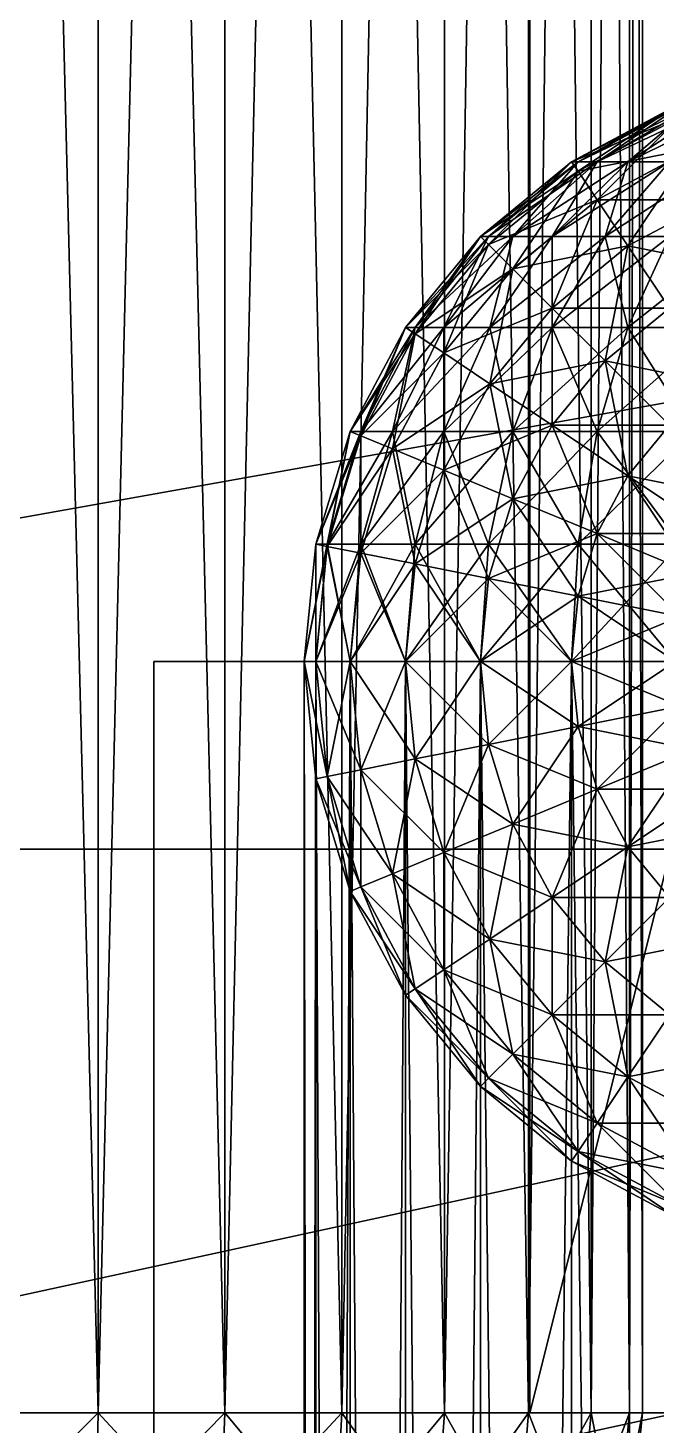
# Model space of a CAD drawing. Header units: millimetres. Extents: x -510 to 550, y -577 to 577.
# Drawn here: x 21.65 to 38.36, y -300.33 to -263.14 of the extents above; entities that cross this region are included whole.
import ezdxf

# ---------------------------------------------------------------- set-up
doc = ezdxf.new("R2010")
doc.units = ezdxf.units.MM
for name, color, linetype, true_color in [('bogie_right_visual_0', 7, 'Continuous', 0x5c6b75), ('controller_box_visual', 7, 'Continuous', 0x5c6b75), ('electronics_bracket_0.05', 7, 'Continuous', 0x5c6b75), ('middle_right_support_collision', 7, 'Continuous', 0x5c6b75), ('rocker_right_visual_0', 7, 'Continuous', 0x5c6b75), ('structure_right_middle_bridge', 7, 'Continuous', 0x5c6b75), ('structure_right_middle_riser', 7, 'Continuous', 0x5c6b75), ('structure_right_rocker_spindle', 7, 'Continuous', 0x5c6b75)]:
    doc.layers.add(name, color=color, linetype=linetype, true_color=true_color)

msp = doc.modelspace()

# ---------------------------------------------------------------- linework, layer by layer
at = {"layer": 'bogie_right_visual_0', "true_color": 0x5c6b75}
for points in [[(-15.907, -305, -260.724), (214.061, -305, -70.73), (214.061, -255, -70.73)], [(-15.907, -305, -260.724), (214.061, -255, -70.73), (-15.907, -255, -260.724)], [(15.939, -305, -299.27), (245.907, -255, -109.276), (245.907, -305, -109.276)], [(15.939, -305, -299.27), (15.939, -255, -299.27), (245.907, -255, -109.276)]]:
    msp.add_3dface(points, dxfattribs=at)
at = {"layer": 'controller_box_visual', "true_color": 0x5c6b75}
for points in [[(-140, -365, 50), (100, -285, 50), (100, -365, 50)], [(-140, -365, 50), (-140, -285, 50), (100, -285, 50)], [(-140, -365, 250), (100, -365, 250), (100, -285, 250)], [(-140, -365, 250), (100, -285, 250), (-140, -285, 250)], [(100, -285, 50), (-140, -285, 50), (-140, -285, 250)], [(100, -285, 50), (-140, -285, 250), (100, -285, 250)]]:
    msp.add_3dface(points, dxfattribs=at)
at = {"layer": 'electronics_bracket_0.05', "true_color": 0x5c6b75}
for points in [[(35, -300, 50), (65, -180, 50), (65, -300, 50)], [(35, -300, 50), (35, -180, 50), (65, -180, 50)], [(35, -300, 80), (65, -300, 80), (65, -180, 80)], [(35, -300, 80), (65, -180, 80), (35, -180, 80)], [(35, -180, 50), (35, -300, 50), (35, -300, 80)], [(35, -180, 50), (35, -300, 80), (35, -180, 80)], [(35, -300, 50), (65, -300, 50), (65, -300, 80)], [(35, -300, 50), (65, -300, 80), (35, -300, 80)]]:
    msp.add_3dface(points, dxfattribs=at)
at = {"layer": 'middle_right_support_collision', "true_color": 0x5c6b75}
for points in [[(25, -490, -122.5), (65, -280, -122.5), (65, -490, -122.5)], [(25, -490, -122.5), (25, -280, -122.5), (65, -280, -122.5)], [(25, -490, -97.5), (65, -490, -97.5), (65, -280, -97.5)], [(25, -490, -97.5), (65, -280, -97.5), (25, -280, -97.5)], [(65, -280, -122.5), (25, -280, -122.5), (25, -280, -97.5)], [(65, -280, -122.5), (25, -280, -97.5), (65, -280, -97.5)], [(25, -280, -122.5), (25, -490, -122.5), (25, -490, -97.5)], [(25, -280, -122.5), (25, -490, -97.5), (25, -280, -97.5)]]:
    msp.add_3dface(points, dxfattribs=at)
at = {"layer": 'rocker_right_visual_0', "true_color": 0x5c6b75}
for points in [[(-140, -305, -20), (140, -255, -20), (140, -305, -20)], [(-140, -305, -20), (-140, -255, -20), (140, -255, -20)], [(-140, -305, 20), (140, -305, 20), (140, -255, 20)], [(-140, -305, 20), (140, -255, 20), (-140, -255, 20)]]:
    msp.add_3dface(points, dxfattribs=at)
at = {"layer": 'structure_right_middle_bridge', "true_color": 0x5c6b75}
for points in [[(36.282, -266.696, -111.734), (36.111, -266.696, -110), (38.877, -265.218, -110)], [(36.111, -266.696, -110), (36.282, -266.696, -108.266), (38.995, -265.218, -108.805)], [(36.111, -266.696, -110), (38.995, -265.218, -108.805), (38.877, -265.218, -110)], [(36.788, -266.696, -113.402), (36.282, -266.696, -111.734), (38.995, -265.218, -111.195)], [(36.282, -266.696, -111.734), (38.877, -265.218, -110), (38.995, -265.218, -111.195)], [(36.282, -266.696, -108.266), (36.788, -266.696, -106.598), (39.343, -265.218, -107.657)], [(36.282, -266.696, -108.266), (39.343, -265.218, -107.657), (38.995, -265.218, -108.805)], [(37.609, -266.696, -114.939), (36.788, -266.696, -113.402), (39.343, -265.218, -112.343)], [(36.788, -266.696, -113.402), (38.995, -265.218, -111.195), (39.343, -265.218, -112.343)], [(36.788, -266.696, -106.598), (37.609, -266.696, -105.061), (39.909, -265.218, -106.598)], [(36.788, -266.696, -106.598), (39.909, -265.218, -106.598), (39.343, -265.218, -107.657)], [(38.714, -266.696, -116.286), (37.609, -266.696, -114.939), (39.909, -265.218, -113.402)], [(37.609, -266.696, -114.939), (39.343, -265.218, -112.343), (39.909, -265.218, -113.402)], [(37.609, -266.696, -105.061), (38.714, -266.696, -103.714), (40.67, -265.218, -105.67)], [(37.609, -266.696, -105.061), (40.67, -265.218, -105.67), (39.909, -265.218, -106.598)], [(33.904, -268.686, -112.207), (33.686, -268.686, -110), (36.111, -266.696, -110)], [(33.686, -268.686, -110), (33.904, -268.686, -107.793), (36.282, -266.696, -108.266)], [(33.686, -268.686, -110), (36.282, -266.696, -108.266), (36.111, -266.696, -110)], [(34.547, -268.686, -114.33), (33.904, -268.686, -112.207), (36.282, -266.696, -111.734)], [(33.904, -268.686, -112.207), (36.111, -266.696, -110), (36.282, -266.696, -111.734)], [(33.904, -268.686, -107.793), (34.547, -268.686, -105.67), (36.788, -266.696, -106.598)], [(33.904, -268.686, -107.793), (36.788, -266.696, -106.598), (36.282, -266.696, -108.266)], [(35.593, -268.686, -116.286), (34.547, -268.686, -114.33), (36.788, -266.696, -113.402)], [(34.547, -268.686, -114.33), (36.282, -266.696, -111.734), (36.788, -266.696, -113.402)], [(34.547, -268.686, -105.67), (35.593, -268.686, -103.714), (37.609, -266.696, -105.061)], [(34.547, -268.686, -105.67), (37.609, -266.696, -105.061), (36.788, -266.696, -106.598)], [(37, -268.686, -118), (35.593, -268.686, -116.286), (37.609, -266.696, -114.939)], [(35.593, -268.686, -116.286), (36.788, -266.696, -113.402), (37.609, -266.696, -114.939)], [(35.593, -268.686, -103.714), (37, -268.686, -102), (38.714, -266.696, -103.714)], [(35.593, -268.686, -103.714), (38.714, -266.696, -103.714), (37.609, -266.696, -105.061)], [(38.714, -268.686, -119.407), (37, -268.686, -118), (38.714, -266.696, -116.286)], [(37, -268.686, -118), (37.609, -266.696, -114.939), (38.714, -266.696, -116.286)], [(37, -268.686, -102), (38.714, -268.686, -100.593), (40.061, -266.696, -102.609)], [(37, -268.686, -102), (40.061, -266.696, -102.609), (38.714, -266.696, -103.714)], [(31.952, -271.111, -112.595), (31.696, -271.111, -110), (33.686, -268.686, -110)], [(31.696, -271.111, -110), (31.952, -271.111, -107.405), (33.904, -268.686, -107.793)], [(31.696, -271.111, -110), (33.904, -268.686, -107.793), (33.686, -268.686, -110)], [(32.709, -271.111, -115.091), (31.952, -271.111, -112.595), (33.904, -268.686, -112.207)], [(31.952, -271.111, -112.595), (33.686, -268.686, -110), (33.904, -268.686, -112.207)], [(31.952, -271.111, -107.405), (32.709, -271.111, -104.909), (34.547, -268.686, -105.67)], [(31.952, -271.111, -107.405), (34.547, -268.686, -105.67), (33.904, -268.686, -107.793)], [(33.939, -271.111, -117.391), (32.709, -271.111, -115.091), (34.547, -268.686, -114.33)], [(32.709, -271.111, -115.091), (33.904, -268.686, -112.207), (34.547, -268.686, -114.33)], [(32.709, -271.111, -104.909), (33.939, -271.111, -102.609), (35.593, -268.686, -103.714)], [(32.709, -271.111, -104.909), (35.593, -268.686, -103.714), (34.547, -268.686, -105.67)], [(35.593, -271.111, -119.407), (33.939, -271.111, -117.391), (35.593, -268.686, -116.286)], [(33.939, -271.111, -117.391), (34.547, -268.686, -114.33), (35.593, -268.686, -116.286)], [(33.939, -271.111, -102.609), (35.593, -271.111, -100.593), (37, -268.686, -102)], [(33.939, -271.111, -102.609), (37, -268.686, -102), (35.593, -268.686, -103.714)], [(37.609, -271.111, -121.061), (35.593, -271.111, -119.407), (37, -268.686, -118)], [(35.593, -271.111, -119.407), (35.593, -268.686, -116.286), (37, -268.686, -118)], [(35.593, -271.111, -100.593), (37.609, -271.111, -98.939), (38.714, -268.686, -100.593)], [(35.593, -271.111, -100.593), (38.714, -268.686, -100.593), (37, -268.686, -102)], [(37.609, -271.111, -121.061), (37, -268.686, -118), (38.714, -268.686, -119.407)], [(39.909, -271.111, -122.291), (37.609, -271.111, -121.061), (38.714, -268.686, -119.407)], [(37.609, -271.111, -98.939), (39.909, -271.111, -97.709), (40.67, -268.686, -99.547)], [(37.609, -271.111, -98.939), (40.67, -268.686, -99.547), (38.714, -268.686, -100.593)], [(30.502, -273.877, -112.884), (30.218, -273.877, -110), (31.696, -271.111, -110)], [(30.218, -273.877, -110), (30.502, -273.877, -107.116), (31.952, -271.111, -107.405)], [(30.218, -273.877, -110), (31.952, -271.111, -107.405), (31.696, -271.111, -110)], [(31.343, -273.877, -115.657), (30.502, -273.877, -112.884), (31.952, -271.111, -112.595)], [(30.502, -273.877, -112.884), (31.696, -271.111, -110), (31.952, -271.111, -112.595)], [(30.502, -273.877, -107.116), (31.343, -273.877, -104.343), (32.709, -271.111, -104.909)], [(30.502, -273.877, -107.116), (32.709, -271.111, -104.909), (31.952, -271.111, -107.405)], [(32.709, -273.877, -118.212), (31.343, -273.877, -115.657), (32.709, -271.111, -115.091)], [(31.343, -273.877, -115.657), (31.952, -271.111, -112.595), (32.709, -271.111, -115.091)], [(31.343, -273.877, -104.343), (32.709, -273.877, -101.788), (33.939, -271.111, -102.609)], [(31.343, -273.877, -104.343), (33.939, -271.111, -102.609), (32.709, -271.111, -104.909)], [(34.547, -273.877, -120.453), (32.709, -273.877, -118.212), (33.939, -271.111, -117.391)], [(32.709, -273.877, -118.212), (32.709, -271.111, -115.091), (33.939, -271.111, -117.391)], [(32.709, -273.877, -101.788), (34.547, -273.877, -99.547), (35.593, -271.111, -100.593)], [(32.709, -273.877, -101.788), (35.593, -271.111, -100.593), (33.939, -271.111, -102.609)], [(34.547, -273.877, -120.453), (33.939, -271.111, -117.391), (35.593, -271.111, -119.407)], [(36.788, -273.877, -122.291), (34.547, -273.877, -120.453), (35.593, -271.111, -119.407)], [(34.547, -273.877, -99.547), (36.788, -273.877, -97.709), (37.609, -271.111, -98.939)], [(34.547, -273.877, -99.547), (37.609, -271.111, -98.939), (35.593, -271.111, -100.593)], [(36.788, -273.877, -122.291), (35.593, -271.111, -119.407), (37.609, -271.111, -121.061)], [(39.343, -273.877, -123.657), (36.788, -273.877, -122.291), (37.609, -271.111, -121.061)], [(36.788, -273.877, -97.709), (39.343, -273.877, -96.343), (39.909, -271.111, -97.709)], [(36.788, -273.877, -97.709), (39.909, -271.111, -97.709), (37.609, -271.111, -98.939)], [(39.343, -273.877, -123.657), (37.609, -271.111, -121.061), (39.909, -271.111, -122.291)], [(29.609, -276.879, -113.061), (29.307, -276.879, -110), (30.218, -273.877, -110)], [(29.307, -276.879, -110), (29.609, -276.879, -106.939), (30.502, -273.877, -107.116)], [(29.307, -276.879, -110), (30.502, -273.877, -107.116), (30.218, -273.877, -110)], [(30.502, -276.879, -116.005), (29.609, -276.879, -113.061), (30.502, -273.877, -112.884)], [(29.609, -276.879, -113.061), (30.218, -273.877, -110), (30.502, -273.877, -112.884)], [(29.609, -276.879, -106.939), (30.502, -276.879, -103.995), (31.343, -273.877, -104.343)], [(29.609, -276.879, -106.939), (31.343, -273.877, -104.343), (30.502, -273.877, -107.116)], [(31.952, -276.879, -118.718), (30.502, -276.879, -116.005), (31.343, -273.877, -115.657)], [(30.502, -276.879, -116.005), (30.502, -273.877, -112.884), (31.343, -273.877, -115.657)], [(30.502, -276.879, -103.995), (31.952, -276.879, -101.282), (32.709, -273.877, -101.788)], [(30.502, -276.879, -103.995), (32.709, -273.877, -101.788), (31.343, -273.877, -104.343)], [(31.952, -276.879, -118.718), (31.343, -273.877, -115.657), (32.709, -273.877, -118.212)], [(33.904, -276.879, -121.096), (31.952, -276.879, -118.718), (32.709, -273.877, -118.212)], [(31.952, -276.879, -101.282), (33.904, -276.879, -98.904), (34.547, -273.877, -99.547)], [(31.952, -276.879, -101.282), (34.547, -273.877, -99.547), (32.709, -273.877, -101.788)], [(33.904, -276.879, -121.096), (32.709, -273.877, -118.212), (34.547, -273.877, -120.453)], [(36.282, -276.879, -123.048), (33.904, -276.879, -121.096), (34.547, -273.877, -120.453)], [(33.904, -276.879, -98.904), (36.282, -276.879, -96.952), (36.788, -273.877, -97.709)], [(33.904, -276.879, -98.904), (36.788, -273.877, -97.709), (34.547, -273.877, -99.547)], [(36.282, -276.879, -123.048), (34.547, -273.877, -120.453), (36.788, -273.877, -122.291)], [(38.995, -276.879, -124.498), (36.282, -276.879, -123.048), (36.788, -273.877, -122.291)], [(36.282, -276.879, -96.952), (38.995, -276.879, -95.502), (39.343, -273.877, -96.343)], [(36.282, -276.879, -96.952), (39.343, -273.877, -96.343), (36.788, -273.877, -97.709)], [(38.995, -276.879, -124.498), (36.788, -273.877, -122.291), (39.343, -273.877, -123.657)], [(29.307, -280, -113.121), (29, -280, -110), (29.307, -276.879, -110)], [(29, -280, -110), (29.307, -280, -106.879), (29.609, -276.879, -106.939)], [(29, -280, -110), (29.609, -276.879, -106.939), (29.307, -276.879, -110)], [(30.218, -280, -116.123), (29.307, -280, -113.121), (29.609, -276.879, -113.061)], [(29.307, -280, -113.121), (29.307, -276.879, -110), (29.609, -276.879, -113.061)], [(29.307, -280, -106.879), (30.218, -280, -103.877), (30.502, -276.879, -103.995)], [(29.307, -280, -106.879), (30.502, -276.879, -103.995), (29.609, -276.879, -106.939)], [(30.218, -280, -116.123), (29.609, -276.879, -113.061), (30.502, -276.879, -116.005)], [(31.696, -280, -118.889), (30.218, -280, -116.123), (30.502, -276.879, -116.005)], [(30.218, -280, -103.877), (31.696, -280, -101.111), (31.952, -276.879, -101.282)], [(30.218, -280, -103.877), (31.952, -276.879, -101.282), (30.502, -276.879, -103.995)], [(31.696, -280, -118.889), (30.502, -276.879, -116.005), (31.952, -276.879, -118.718)], [(33.686, -280, -121.314), (31.696, -280, -118.889), (31.952, -276.879, -118.718)], [(31.696, -280, -101.111), (33.686, -280, -98.686), (33.904, -276.879, -98.904)], [(31.696, -280, -101.111), (33.904, -276.879, -98.904), (31.952, -276.879, -101.282)], [(33.686, -280, -121.314), (31.952, -276.879, -118.718), (33.904, -276.879, -121.096)], [(36.111, -280, -123.304), (33.686, -280, -121.314), (33.904, -276.879, -121.096)], [(33.686, -280, -98.686), (36.111, -280, -96.696), (36.282, -276.879, -96.952)], [(33.686, -280, -98.686), (36.282, -276.879, -96.952), (33.904, -276.879, -98.904)], [(36.111, -280, -123.304), (33.904, -276.879, -121.096), (36.282, -276.879, -123.048)], [(38.877, -280, -124.782), (36.111, -280, -123.304), (36.282, -276.879, -123.048)], [(36.111, -280, -96.696), (38.877, -280, -95.218), (38.995, -276.879, -95.502)], [(36.111, -280, -96.696), (38.995, -276.879, -95.502), (36.282, -276.879, -96.952)], [(38.877, -280, -124.782), (36.282, -276.879, -123.048), (38.995, -276.879, -124.498)], [(29.307, -490, -113.121), (29, -490, -110), (29, -280, -110)], [(29.307, -490, -113.121), (29, -280, -110), (29.307, -280, -113.121)], [(29, -490, -110), (29.307, -490, -106.879), (29.307, -280, -106.879)], [(29, -490, -110), (29.307, -280, -106.879), (29, -280, -110)], [(30.218, -490, -116.123), (29.307, -490, -113.121), (29.307, -280, -113.121)], [(30.218, -490, -116.123), (29.307, -280, -113.121), (30.218, -280, -116.123)], [(29.307, -490, -106.879), (30.218, -490, -103.877), (30.218, -280, -103.877)], [(29.307, -490, -106.879), (30.218, -280, -103.877), (29.307, -280, -106.879)], [(31.696, -490, -118.889), (30.218, -490, -116.123), (30.218, -280, -116.123)], [(31.696, -490, -118.889), (30.218, -280, -116.123), (31.696, -280, -118.889)], [(30.218, -490, -103.877), (31.696, -490, -101.111), (31.696, -280, -101.111)], [(30.218, -490, -103.877), (31.696, -280, -101.111), (30.218, -280, -103.877)], [(33.686, -490, -121.314), (31.696, -490, -118.889), (31.696, -280, -118.889)], [(33.686, -490, -121.314), (31.696, -280, -118.889), (33.686, -280, -121.314)], [(31.696, -490, -101.111), (33.686, -490, -98.686), (33.686, -280, -98.686)], [(31.696, -490, -101.111), (33.686, -280, -98.686), (31.696, -280, -101.111)], [(36.111, -490, -123.304), (33.686, -490, -121.314), (33.686, -280, -121.314)], [(36.111, -490, -123.304), (33.686, -280, -121.314), (36.111, -280, -123.304)], [(33.686, -490, -98.686), (36.111, -490, -96.696), (36.111, -280, -96.696)], [(33.686, -490, -98.686), (36.111, -280, -96.696), (33.686, -280, -98.686)], [(38.877, -490, -124.782), (36.111, -490, -123.304), (36.111, -280, -123.304)], [(38.877, -490, -124.782), (36.111, -280, -123.304), (38.877, -280, -124.782)], [(36.111, -490, -96.696), (38.877, -490, -95.218), (38.877, -280, -95.218)], [(36.111, -490, -96.696), (38.877, -280, -95.218), (36.111, -280, -96.696)]]:
    msp.add_3dface(points, dxfattribs=at)
at = {"layer": 'structure_right_middle_riser', "true_color": 0x5c6b75}
for points in [[(36.282, -266.952, -106.879), (38.877, -265.218, -110), (36.111, -266.696, -110)], [(36.111, -266.696, -110), (38.877, -265.218, -110), (38.877, -265.218, -240)], [(36.111, -266.696, -110), (38.877, -265.218, -240), (36.111, -266.696, -240)], [(36.111, -266.696, -240), (38.877, -265.218, -240), (38.995, -265.502, -243.121)], [(36.111, -266.696, -240), (38.995, -265.502, -243.121), (36.282, -266.952, -243.121)], [(36.282, -266.952, -106.879), (38.995, -265.502, -106.879), (38.877, -265.218, -110)], [(36.788, -267.709, -103.877), (38.995, -265.502, -106.879), (36.282, -266.952, -106.879)], [(36.282, -266.952, -243.121), (38.995, -265.502, -243.121), (39.343, -266.343, -246.123)], [(36.788, -267.709, -103.877), (39.343, -266.343, -103.877), (38.995, -265.502, -106.879)], [(36.282, -266.952, -243.121), (39.343, -266.343, -246.123), (36.788, -267.709, -246.123)], [(37.609, -268.939, -101.111), (39.343, -266.343, -103.877), (36.788, -267.709, -103.877)], [(36.788, -267.709, -246.123), (39.343, -266.343, -246.123), (39.909, -267.709, -248.889)], [(37.609, -268.939, -101.111), (39.909, -267.709, -101.111), (39.343, -266.343, -103.877)], [(33.904, -268.904, -106.879), (36.111, -266.696, -110), (33.686, -268.686, -110)], [(33.686, -268.686, -110), (36.111, -266.696, -110), (36.111, -266.696, -240)], [(33.686, -268.686, -110), (36.111, -266.696, -240), (33.686, -268.686, -240)], [(33.686, -268.686, -240), (36.111, -266.696, -240), (36.282, -266.952, -243.121)], [(33.686, -268.686, -240), (36.282, -266.952, -243.121), (33.904, -268.904, -243.121)], [(33.904, -268.904, -106.879), (36.282, -266.952, -106.879), (36.111, -266.696, -110)], [(34.547, -269.547, -103.877), (36.282, -266.952, -106.879), (33.904, -268.904, -106.879)], [(33.904, -268.904, -243.121), (36.282, -266.952, -243.121), (36.788, -267.709, -246.123)], [(34.547, -269.547, -103.877), (36.788, -267.709, -103.877), (36.282, -266.952, -106.879)], [(33.904, -268.904, -243.121), (36.788, -267.709, -246.123), (34.547, -269.547, -246.123)], [(35.593, -270.593, -101.111), (36.788, -267.709, -103.877), (34.547, -269.547, -103.877)], [(34.547, -269.547, -246.123), (36.788, -267.709, -246.123), (37.609, -268.939, -248.889)], [(35.593, -270.593, -101.111), (37.609, -268.939, -101.111), (36.788, -267.709, -103.877)], [(36.788, -267.709, -246.123), (39.909, -267.709, -248.889), (37.609, -268.939, -248.889)], [(38.714, -270.593, -98.686), (39.909, -267.709, -101.111), (37.609, -268.939, -101.111)], [(37.609, -268.939, -248.889), (39.909, -267.709, -248.889), (40.67, -269.547, -251.314)], [(31.952, -271.282, -106.879), (33.686, -268.686, -110), (31.696, -271.111, -110)], [(31.696, -271.111, -110), (33.686, -268.686, -110), (33.686, -268.686, -240)], [(31.696, -271.111, -110), (33.686, -268.686, -240), (31.696, -271.111, -240)], [(31.696, -271.111, -240), (33.686, -268.686, -240), (33.904, -268.904, -243.121)], [(31.696, -271.111, -240), (33.904, -268.904, -243.121), (31.952, -271.282, -243.121)], [(31.952, -271.282, -106.879), (33.904, -268.904, -106.879), (33.686, -268.686, -110)], [(32.709, -271.788, -103.877), (33.904, -268.904, -106.879), (31.952, -271.282, -106.879)], [(31.952, -271.282, -243.121), (33.904, -268.904, -243.121), (34.547, -269.547, -246.123)], [(32.709, -271.788, -103.877), (34.547, -269.547, -103.877), (33.904, -268.904, -106.879)], [(34.547, -269.547, -246.123), (37.609, -268.939, -248.889), (35.593, -270.593, -248.889)], [(37, -272, -98.686), (37.609, -268.939, -101.111), (35.593, -270.593, -101.111)], [(35.593, -270.593, -248.889), (37.609, -268.939, -248.889), (38.714, -270.593, -251.314)], [(37, -272, -98.686), (38.714, -270.593, -98.686), (37.609, -268.939, -101.111)], [(37.609, -268.939, -248.889), (40.67, -269.547, -251.314), (38.714, -270.593, -251.314)], [(31.952, -271.282, -243.121), (34.547, -269.547, -246.123), (32.709, -271.788, -246.123)], [(33.939, -272.609, -101.111), (34.547, -269.547, -103.877), (32.709, -271.788, -103.877)], [(32.709, -271.788, -246.123), (34.547, -269.547, -246.123), (35.593, -270.593, -248.889)], [(33.939, -272.609, -101.111), (35.593, -270.593, -101.111), (34.547, -269.547, -103.877)], [(32.709, -271.788, -246.123), (35.593, -270.593, -248.889), (33.939, -272.609, -248.889)], [(35.593, -273.714, -98.686), (35.593, -270.593, -101.111), (33.939, -272.609, -101.111)], [(33.939, -272.609, -248.889), (35.593, -270.593, -248.889), (37, -272, -251.314)], [(35.593, -273.714, -98.686), (37, -272, -98.686), (35.593, -270.593, -101.111)], [(35.593, -270.593, -248.889), (38.714, -270.593, -251.314), (37, -272, -251.314)], [(38.714, -273.714, -96.696), (38.714, -270.593, -98.686), (37, -272, -98.686)], [(37, -272, -251.314), (38.714, -270.593, -251.314), (40.061, -272.609, -253.304)], [(30.502, -273.995, -106.879), (31.696, -271.111, -110), (30.218, -273.877, -110)], [(30.218, -273.877, -110), (31.696, -271.111, -110), (31.696, -271.111, -240)], [(30.218, -273.877, -110), (31.696, -271.111, -240), (30.218, -273.877, -240)], [(30.218, -273.877, -240), (31.696, -271.111, -240), (31.952, -271.282, -243.121)], [(30.502, -273.995, -106.879), (31.952, -271.282, -106.879), (31.696, -271.111, -110)], [(30.218, -273.877, -240), (31.952, -271.282, -243.121), (30.502, -273.995, -243.121)], [(31.343, -274.343, -103.877), (31.952, -271.282, -106.879), (30.502, -273.995, -106.879)], [(30.502, -273.995, -243.121), (31.952, -271.282, -243.121), (32.709, -271.788, -246.123)], [(31.343, -274.343, -103.877), (32.709, -271.788, -103.877), (31.952, -271.282, -106.879)], [(30.502, -273.995, -243.121), (32.709, -271.788, -246.123), (31.343, -274.343, -246.123)], [(32.709, -274.909, -101.111), (32.709, -271.788, -103.877), (31.343, -274.343, -103.877)], [(31.343, -274.343, -246.123), (32.709, -271.788, -246.123), (33.939, -272.609, -248.889)], [(32.709, -274.909, -101.111), (33.939, -272.609, -101.111), (32.709, -271.788, -103.877)], [(33.939, -272.609, -248.889), (37, -272, -251.314), (35.593, -273.714, -251.314)], [(37.609, -275.061, -96.696), (37, -272, -98.686), (35.593, -273.714, -98.686)], [(35.593, -273.714, -251.314), (37, -272, -251.314), (38.714, -273.714, -253.304)], [(37.609, -275.061, -96.696), (38.714, -273.714, -96.696), (37, -272, -98.686)], [(37, -272, -251.314), (40.061, -272.609, -253.304), (38.714, -273.714, -253.304)], [(31.343, -274.343, -246.123), (33.939, -272.609, -248.889), (32.709, -274.909, -248.889)], [(34.547, -275.67, -98.686), (33.939, -272.609, -101.111), (32.709, -274.909, -101.111)], [(32.709, -274.909, -248.889), (33.939, -272.609, -248.889), (35.593, -273.714, -251.314)], [(34.547, -275.67, -98.686), (35.593, -273.714, -98.686), (33.939, -272.609, -101.111)], [(32.709, -274.909, -248.889), (35.593, -273.714, -251.314), (34.547, -275.67, -251.314)], [(36.788, -276.598, -96.696), (35.593, -273.714, -98.686), (34.547, -275.67, -98.686)], [(34.547, -275.67, -251.314), (35.593, -273.714, -251.314), (37.609, -275.061, -253.304)], [(36.788, -276.598, -96.696), (37.609, -275.061, -96.696), (35.593, -273.714, -98.686)], [(35.593, -273.714, -251.314), (38.714, -273.714, -253.304), (37.609, -275.061, -253.304)], [(39.909, -276.598, -95.218), (38.714, -273.714, -96.696), (37.609, -275.061, -96.696)], [(37.609, -275.061, -253.304), (38.714, -273.714, -253.304), (40.67, -275.67, -254.782)], [(29.609, -276.939, -106.879), (30.218, -273.877, -110), (29.307, -276.879, -110)], [(29.307, -276.879, -110), (30.218, -273.877, -110), (30.218, -273.877, -240)], [(29.307, -276.879, -110), (30.218, -273.877, -240), (29.307, -276.879, -240)], [(29.307, -276.879, -240), (30.218, -273.877, -240), (30.502, -273.995, -243.121)], [(29.307, -276.879, -240), (30.502, -273.995, -243.121), (29.609, -276.939, -243.121)], [(29.609, -276.939, -106.879), (30.502, -273.995, -106.879), (30.218, -273.877, -110)], [(30.502, -277.116, -103.877), (30.502, -273.995, -106.879), (29.609, -276.939, -106.879)], [(29.609, -276.939, -243.121), (30.502, -273.995, -243.121), (31.343, -274.343, -246.123)], [(30.502, -277.116, -103.877), (31.343, -274.343, -103.877), (30.502, -273.995, -106.879)], [(29.609, -276.939, -243.121), (31.343, -274.343, -246.123), (30.502, -277.116, -246.123)], [(31.952, -277.405, -101.111), (31.343, -274.343, -103.877), (30.502, -277.116, -103.877)], [(30.502, -277.116, -246.123), (31.343, -274.343, -246.123), (32.709, -274.909, -248.889)], [(31.952, -277.405, -101.111), (32.709, -274.909, -101.111), (31.343, -274.343, -103.877)], [(30.502, -277.116, -246.123), (32.709, -274.909, -248.889), (31.952, -277.405, -248.889)], [(33.904, -277.793, -98.686), (32.709, -274.909, -101.111), (31.952, -277.405, -101.111)], [(31.952, -277.405, -248.889), (32.709, -274.909, -248.889), (34.547, -275.67, -251.314)], [(33.904, -277.793, -98.686), (34.547, -275.67, -98.686), (32.709, -274.909, -101.111)], [(34.547, -275.67, -251.314), (37.609, -275.061, -253.304), (36.788, -276.598, -253.304)], [(39.343, -277.657, -95.218), (37.609, -275.061, -96.696), (36.788, -276.598, -96.696)], [(36.788, -276.598, -253.304), (37.609, -275.061, -253.304), (39.909, -276.598, -254.782)], [(39.343, -277.657, -95.218), (39.909, -276.598, -95.218), (37.609, -275.061, -96.696)], [(37.609, -275.061, -253.304), (40.67, -275.67, -254.782), (39.909, -276.598, -254.782)], [(31.952, -277.405, -248.889), (34.547, -275.67, -251.314), (33.904, -277.793, -251.314)], [(36.282, -278.266, -96.696), (34.547, -275.67, -98.686), (33.904, -277.793, -98.686)], [(33.904, -277.793, -251.314), (34.547, -275.67, -251.314), (36.788, -276.598, -253.304)], [(36.282, -278.266, -96.696), (36.788, -276.598, -96.696), (34.547, -275.67, -98.686)], [(33.904, -277.793, -251.314), (36.788, -276.598, -253.304), (36.282, -278.266, -253.304)], [(38.995, -278.805, -95.218), (36.788, -276.598, -96.696), (36.282, -278.266, -96.696)], [(36.282, -278.266, -253.304), (36.788, -276.598, -253.304), (39.343, -277.657, -254.782)], [(38.995, -278.805, -95.218), (39.343, -277.657, -95.218), (36.788, -276.598, -96.696)], [(36.788, -276.598, -253.304), (39.909, -276.598, -254.782), (39.343, -277.657, -254.782)], [(29.307, -280, -106.879), (29.307, -276.879, -110), (29, -280, -110)], [(29, -280, -110), (29.307, -276.879, -110), (29.307, -276.879, -240)], [(29, -280, -110), (29.307, -276.879, -240), (29, -280, -240)], [(29, -280, -240), (29.307, -276.879, -240), (29.609, -276.939, -243.121)], [(29, -280, -240), (29.609, -276.939, -243.121), (29.307, -280, -243.121)], [(29.307, -280, -106.879), (29.609, -276.939, -106.879), (29.307, -276.879, -110)], [(30.218, -280, -103.877), (29.609, -276.939, -106.879), (29.307, -280, -106.879)], [(29.307, -280, -243.121), (29.609, -276.939, -243.121), (30.502, -277.116, -246.123)], [(30.218, -280, -103.877), (30.502, -277.116, -103.877), (29.609, -276.939, -106.879)], [(29.307, -280, -243.121), (30.502, -277.116, -246.123), (30.218, -280, -246.123)], [(31.696, -280, -101.111), (30.502, -277.116, -103.877), (30.218, -280, -103.877)], [(30.218, -280, -246.123), (30.502, -277.116, -246.123), (31.952, -277.405, -248.889)], [(30.218, -280, -246.123), (31.952, -277.405, -248.889), (31.696, -280, -248.889)], [(31.696, -280, -101.111), (31.952, -277.405, -101.111), (30.502, -277.116, -103.877)], [(33.686, -280, -98.686), (31.952, -277.405, -101.111), (31.696, -280, -101.111)], [(31.696, -280, -248.889), (31.952, -277.405, -248.889), (33.904, -277.793, -251.314)], [(33.686, -280, -98.686), (33.904, -277.793, -98.686), (31.952, -277.405, -101.111)], [(31.696, -280, -248.889), (33.904, -277.793, -251.314), (33.686, -280, -251.314)], [(36.111, -280, -96.696), (33.904, -277.793, -98.686), (33.686, -280, -98.686)], [(33.686, -280, -251.314), (33.904, -277.793, -251.314), (36.282, -278.266, -253.304)], [(36.111, -280, -96.696), (36.282, -278.266, -96.696), (33.904, -277.793, -98.686)], [(36.282, -278.266, -253.304), (39.343, -277.657, -254.782), (38.995, -278.805, -254.782)], [(33.686, -280, -251.314), (36.282, -278.266, -253.304), (36.111, -280, -253.304)], [(38.877, -280, -95.218), (36.282, -278.266, -96.696), (36.111, -280, -96.696)], [(36.111, -280, -253.304), (36.282, -278.266, -253.304), (38.995, -278.805, -254.782)], [(38.877, -280, -95.218), (38.995, -278.805, -95.218), (36.282, -278.266, -96.696)], [(36.111, -280, -253.304), (38.995, -278.805, -254.782), (38.877, -280, -254.782)], [(29.609, -283.061, -106.879), (29.307, -280, -106.879), (29, -280, -110)], [(29.609, -283.061, -106.879), (29, -280, -110), (29.307, -283.121, -110)], [(29.307, -283.121, -110), (29, -280, -110), (29, -280, -240)], [(29.307, -283.121, -110), (29, -280, -240), (29.307, -283.121, -240)], [(29.307, -283.121, -240), (29, -280, -240), (29.307, -280, -243.121)], [(30.502, -282.884, -103.877), (30.218, -280, -103.877), (29.307, -280, -106.879)], [(30.502, -282.884, -103.877), (29.307, -280, -106.879), (29.609, -283.061, -106.879)], [(29.307, -283.121, -240), (29.307, -280, -243.121), (29.609, -283.061, -243.121)], [(29.609, -283.061, -243.121), (29.307, -280, -243.121), (30.218, -280, -246.123)], [(29.609, -283.061, -243.121), (30.218, -280, -246.123), (30.502, -282.884, -246.123)], [(31.952, -282.595, -101.111), (31.696, -280, -101.111), (30.218, -280, -103.877)], [(31.952, -282.595, -101.111), (30.218, -280, -103.877), (30.502, -282.884, -103.877)], [(30.502, -282.884, -246.123), (30.218, -280, -246.123), (31.696, -280, -248.889)], [(30.502, -282.884, -246.123), (31.696, -280, -248.889), (31.952, -282.595, -248.889)], [(33.904, -282.207, -98.686), (33.686, -280, -98.686), (31.696, -280, -101.111)], [(33.904, -282.207, -98.686), (31.696, -280, -101.111), (31.952, -282.595, -101.111)], [(31.952, -282.595, -248.889), (31.696, -280, -248.889), (33.686, -280, -251.314)], [(31.952, -282.595, -248.889), (33.686, -280, -251.314), (33.904, -282.207, -251.314)], [(36.282, -281.734, -96.696), (36.111, -280, -96.696), (33.686, -280, -98.686)], [(36.282, -281.734, -96.696), (33.686, -280, -98.686), (33.904, -282.207, -98.686)], [(33.904, -282.207, -251.314), (33.686, -280, -251.314), (36.111, -280, -253.304)], [(33.904, -282.207, -251.314), (36.111, -280, -253.304), (36.282, -281.734, -253.304)], [(38.995, -281.195, -95.218), (38.877, -280, -95.218), (36.111, -280, -96.696)], [(38.995, -281.195, -95.218), (36.111, -280, -96.696), (36.282, -281.734, -96.696)], [(36.282, -281.734, -253.304), (36.111, -280, -253.304), (38.877, -280, -254.782)], [(36.282, -281.734, -253.304), (38.877, -280, -254.782), (38.995, -281.195, -254.782)], [(39.343, -282.343, -95.218), (38.995, -281.195, -95.218), (36.282, -281.734, -96.696)], [(36.788, -283.402, -253.304), (36.282, -281.734, -253.304), (38.995, -281.195, -254.782)], [(36.788, -283.402, -253.304), (38.995, -281.195, -254.782), (39.343, -282.343, -254.782)], [(36.788, -283.402, -96.696), (36.282, -281.734, -96.696), (33.904, -282.207, -98.686)], [(34.547, -284.33, -251.314), (33.904, -282.207, -251.314), (36.282, -281.734, -253.304)], [(34.547, -284.33, -251.314), (36.282, -281.734, -253.304), (36.788, -283.402, -253.304)], [(39.343, -282.343, -95.218), (36.282, -281.734, -96.696), (36.788, -283.402, -96.696)], [(34.547, -284.33, -98.686), (33.904, -282.207, -98.686), (31.952, -282.595, -101.111)], [(32.709, -285.091, -248.889), (31.952, -282.595, -248.889), (33.904, -282.207, -251.314)], [(32.709, -285.091, -248.889), (33.904, -282.207, -251.314), (34.547, -284.33, -251.314)], [(36.788, -283.402, -96.696), (33.904, -282.207, -98.686), (34.547, -284.33, -98.686)], [(32.709, -285.091, -101.111), (31.952, -282.595, -101.111), (30.502, -282.884, -103.877)], [(31.343, -285.657, -246.123), (30.502, -282.884, -246.123), (31.952, -282.595, -248.889)], [(31.343, -285.657, -246.123), (31.952, -282.595, -248.889), (32.709, -285.091, -248.889)], [(34.547, -284.33, -98.686), (31.952, -282.595, -101.111), (32.709, -285.091, -101.111)], [(39.909, -283.402, -95.218), (39.343, -282.343, -95.218), (36.788, -283.402, -96.696)], [(37.609, -284.939, -253.304), (36.788, -283.402, -253.304), (39.343, -282.343, -254.782)], [(37.609, -284.939, -253.304), (39.343, -282.343, -254.782), (39.909, -283.402, -254.782)], [(31.343, -285.657, -103.877), (30.502, -282.884, -103.877), (29.609, -283.061, -106.879)], [(30.502, -286.005, -243.121), (29.609, -283.061, -243.121), (30.502, -282.884, -246.123)], [(32.709, -285.091, -101.111), (30.502, -282.884, -103.877), (31.343, -285.657, -103.877)], [(30.502, -286.005, -243.121), (30.502, -282.884, -246.123), (31.343, -285.657, -246.123)], [(30.502, -286.005, -106.879), (29.609, -283.061, -106.879), (29.307, -283.121, -110)], [(30.218, -286.123, -240), (29.307, -283.121, -240), (29.609, -283.061, -243.121)], [(30.502, -286.005, -106.879), (29.307, -283.121, -110), (30.218, -286.123, -110)], [(30.218, -286.123, -110), (29.307, -283.121, -110), (29.307, -283.121, -240)], [(30.218, -286.123, -110), (29.307, -283.121, -240), (30.218, -286.123, -240)], [(31.343, -285.657, -103.877), (29.609, -283.061, -106.879), (30.502, -286.005, -106.879)], [(30.218, -286.123, -240), (29.609, -283.061, -243.121), (30.502, -286.005, -243.121)], [(37.609, -284.939, -96.696), (36.788, -283.402, -96.696), (34.547, -284.33, -98.686)], [(35.593, -286.286, -251.314), (34.547, -284.33, -251.314), (36.788, -283.402, -253.304)], [(35.593, -286.286, -251.314), (36.788, -283.402, -253.304), (37.609, -284.939, -253.304)], [(39.909, -283.402, -95.218), (36.788, -283.402, -96.696), (37.609, -284.939, -96.696)], [(40.67, -284.33, -95.218), (39.909, -283.402, -95.218), (37.609, -284.939, -96.696)], [(38.714, -286.286, -253.304), (37.609, -284.939, -253.304), (39.909, -283.402, -254.782)], [(35.593, -286.286, -98.686), (34.547, -284.33, -98.686), (32.709, -285.091, -101.111)], [(33.939, -287.391, -248.889), (32.709, -285.091, -248.889), (34.547, -284.33, -251.314)], [(33.939, -287.391, -248.889), (34.547, -284.33, -251.314), (35.593, -286.286, -251.314)], [(37.609, -284.939, -96.696), (34.547, -284.33, -98.686), (35.593, -286.286, -98.686)], [(40.67, -284.33, -95.218), (37.609, -284.939, -96.696), (38.714, -286.286, -96.696)], [(33.939, -287.391, -101.111), (32.709, -285.091, -101.111), (31.343, -285.657, -103.877)], [(32.709, -288.212, -246.123), (31.343, -285.657, -246.123), (32.709, -285.091, -248.889)], [(35.593, -286.286, -98.686), (32.709, -285.091, -101.111), (33.939, -287.391, -101.111)], [(32.709, -288.212, -246.123), (32.709, -285.091, -248.889), (33.939, -287.391, -248.889)], [(38.714, -286.286, -96.696), (37.609, -284.939, -96.696), (35.593, -286.286, -98.686)], [(37, -288, -251.314), (35.593, -286.286, -251.314), (37.609, -284.939, -253.304)], [(37, -288, -251.314), (37.609, -284.939, -253.304), (38.714, -286.286, -253.304)], [(31.952, -288.718, -106.879), (30.502, -286.005, -106.879), (30.218, -286.123, -110)], [(31.696, -288.889, -240), (30.218, -286.123, -240), (30.502, -286.005, -243.121)], [(32.709, -288.212, -103.877), (31.343, -285.657, -103.877), (30.502, -286.005, -106.879)], [(31.952, -288.718, -243.121), (30.502, -286.005, -243.121), (31.343, -285.657, -246.123)], [(32.709, -288.212, -103.877), (30.502, -286.005, -106.879), (31.952, -288.718, -106.879)], [(31.696, -288.889, -240), (30.502, -286.005, -243.121), (31.952, -288.718, -243.121)], [(33.939, -287.391, -101.111), (31.343, -285.657, -103.877), (32.709, -288.212, -103.877)], [(31.952, -288.718, -243.121), (31.343, -285.657, -246.123), (32.709, -288.212, -246.123)], [(31.952, -288.718, -106.879), (30.218, -286.123, -110), (31.696, -288.889, -110)], [(31.696, -288.889, -110), (30.218, -286.123, -110), (30.218, -286.123, -240)], [(31.696, -288.889, -110), (30.218, -286.123, -240), (31.696, -288.889, -240)], [(37, -288, -98.686), (35.593, -286.286, -98.686), (33.939, -287.391, -101.111)], [(35.593, -289.407, -248.889), (33.939, -287.391, -248.889), (35.593, -286.286, -251.314)], [(38.714, -286.286, -96.696), (35.593, -286.286, -98.686), (37, -288, -98.686)], [(35.593, -289.407, -248.889), (35.593, -286.286, -251.314), (37, -288, -251.314)], [(40.061, -287.391, -96.696), (38.714, -286.286, -96.696), (37, -288, -98.686)], [(38.714, -289.407, -251.314), (37, -288, -251.314), (38.714, -286.286, -253.304)], [(35.593, -289.407, -101.111), (33.939, -287.391, -101.111), (32.709, -288.212, -103.877)], [(34.547, -290.453, -246.123), (32.709, -288.212, -246.123), (33.939, -287.391, -248.889)], [(37, -288, -98.686), (33.939, -287.391, -101.111), (35.593, -289.407, -101.111)], [(34.547, -290.453, -246.123), (33.939, -287.391, -248.889), (35.593, -289.407, -248.889)], [(40.061, -287.391, -96.696), (37, -288, -98.686), (38.714, -289.407, -98.686)], [(34.547, -290.453, -103.877), (32.709, -288.212, -103.877), (31.952, -288.718, -106.879)], [(33.904, -291.096, -243.121), (31.952, -288.718, -243.121), (32.709, -288.212, -246.123)], [(35.593, -289.407, -101.111), (32.709, -288.212, -103.877), (34.547, -290.453, -103.877)], [(33.904, -291.096, -243.121), (32.709, -288.212, -246.123), (34.547, -290.453, -246.123)], [(38.714, -289.407, -98.686), (37, -288, -98.686), (35.593, -289.407, -101.111)], [(37.609, -291.061, -248.889), (35.593, -289.407, -248.889), (37, -288, -251.314)], [(37.609, -291.061, -248.889), (37, -288, -251.314), (38.714, -289.407, -251.314)], [(33.904, -291.096, -106.879), (31.952, -288.718, -106.879), (31.696, -288.889, -110)], [(33.686, -291.314, -240), (31.696, -288.889, -240), (31.952, -288.718, -243.121)], [(33.904, -291.096, -106.879), (31.696, -288.889, -110), (33.686, -291.314, -110)], [(33.686, -291.314, -110), (31.696, -288.889, -110), (31.696, -288.889, -240)], [(33.686, -291.314, -110), (31.696, -288.889, -240), (33.686, -291.314, -240)], [(34.547, -290.453, -103.877), (31.952, -288.718, -106.879), (33.904, -291.096, -106.879)], [(33.686, -291.314, -240), (31.952, -288.718, -243.121), (33.904, -291.096, -243.121)], [(37.609, -291.061, -101.111), (35.593, -289.407, -101.111), (34.547, -290.453, -103.877)], [(36.788, -292.291, -246.123), (34.547, -290.453, -246.123), (35.593, -289.407, -248.889)], [(38.714, -289.407, -98.686), (35.593, -289.407, -101.111), (37.609, -291.061, -101.111)], [(36.788, -292.291, -246.123), (35.593, -289.407, -248.889), (37.609, -291.061, -248.889)], [(40.67, -290.453, -98.686), (38.714, -289.407, -98.686), (37.609, -291.061, -101.111)], [(39.909, -292.291, -248.889), (37.609, -291.061, -248.889), (38.714, -289.407, -251.314)], [(36.788, -292.291, -103.877), (34.547, -290.453, -103.877), (33.904, -291.096, -106.879)], [(36.282, -293.048, -243.121), (33.904, -291.096, -243.121), (34.547, -290.453, -246.123)], [(37.609, -291.061, -101.111), (34.547, -290.453, -103.877), (36.788, -292.291, -103.877)], [(36.282, -293.048, -243.121), (34.547, -290.453, -246.123), (36.788, -292.291, -246.123)], [(40.67, -290.453, -98.686), (37.609, -291.061, -101.111), (39.909, -292.291, -101.111)], [(36.282, -293.048, -106.879), (33.904, -291.096, -106.879), (33.686, -291.314, -110)], [(36.111, -293.304, -240), (33.686, -291.314, -240), (33.904, -291.096, -243.121)], [(36.788, -292.291, -103.877), (33.904, -291.096, -106.879), (36.282, -293.048, -106.879)], [(36.111, -293.304, -240), (33.904, -291.096, -243.121), (36.282, -293.048, -243.121)], [(39.909, -292.291, -101.111), (37.609, -291.061, -101.111), (36.788, -292.291, -103.877)], [(39.343, -293.657, -246.123), (36.788, -292.291, -246.123), (37.609, -291.061, -248.889)], [(39.343, -293.657, -246.123), (37.609, -291.061, -248.889), (39.909, -292.291, -248.889)], [(36.282, -293.048, -106.879), (33.686, -291.314, -110), (36.111, -293.304, -110)], [(36.111, -293.304, -110), (33.686, -291.314, -110), (33.686, -291.314, -240)], [(36.111, -293.304, -110), (33.686, -291.314, -240), (36.111, -293.304, -240)], [(39.343, -293.657, -103.877), (36.788, -292.291, -103.877), (36.282, -293.048, -106.879)], [(38.995, -294.498, -243.121), (36.282, -293.048, -243.121), (36.788, -292.291, -246.123)], [(39.909, -292.291, -101.111), (36.788, -292.291, -103.877), (39.343, -293.657, -103.877)], [(38.995, -294.498, -243.121), (36.788, -292.291, -246.123), (39.343, -293.657, -246.123)], [(38.995, -294.498, -106.879), (36.282, -293.048, -106.879), (36.111, -293.304, -110)], [(38.877, -294.782, -240), (36.111, -293.304, -240), (36.282, -293.048, -243.121)], [(39.343, -293.657, -103.877), (36.282, -293.048, -106.879), (38.995, -294.498, -106.879)], [(38.877, -294.782, -240), (36.282, -293.048, -243.121), (38.995, -294.498, -243.121)], [(38.995, -294.498, -106.879), (36.111, -293.304, -110), (38.877, -294.782, -110)], [(38.877, -294.782, -110), (36.111, -293.304, -110), (36.111, -293.304, -240)], [(38.877, -294.782, -110), (36.111, -293.304, -240), (38.877, -294.782, -240)]]:
    msp.add_3dface(points, dxfattribs=at)
at = {"layer": 'structure_right_rocker_spindle', "true_color": 0x5c6b75}
for points in [[(23.512, -300, -17.654), (20, -300, -18), (20, -160, -18)], [(23.512, -300, -17.654), (20, -160, -18), (23.512, -160, -17.654)], [(20, -300, 18), (23.512, -300, 17.654), (23.512, -160, 17.654)], [(20, -300, 18), (23.512, -160, 17.654), (20, -160, 18)], [(26.888, -300, -16.63), (23.512, -300, -17.654), (23.512, -160, -17.654)], [(26.888, -300, -16.63), (23.512, -160, -17.654), (26.888, -160, -16.63)], [(23.512, -300, 17.654), (26.888, -300, 16.63), (26.888, -160, 16.63)], [(23.512, -300, 17.654), (26.888, -160, 16.63), (23.512, -160, 17.654)], [(30, -300, -14.966), (26.888, -300, -16.63), (26.888, -160, -16.63)], [(30, -300, -14.966), (26.888, -160, -16.63), (30, -160, -14.966)], [(26.888, -300, 16.63), (30, -300, 14.966), (30, -160, 14.966)], [(26.888, -300, 16.63), (30, -160, 14.966), (26.888, -160, 16.63)], [(32.728, -300, -12.728), (30, -300, -14.966), (30, -160, -14.966)], [(32.728, -300, -12.728), (30, -160, -14.966), (32.728, -160, -12.728)], [(30, -300, 14.966), (32.728, -300, 12.728), (32.728, -160, 12.728)], [(30, -300, 14.966), (32.728, -160, 12.728), (30, -160, 14.966)], [(34.966, -300, -10), (32.728, -300, -12.728), (32.728, -160, -12.728)], [(34.966, -300, -10), (32.728, -160, -12.728), (34.966, -160, -10)], [(32.728, -300, 12.728), (34.966, -300, 10), (34.966, -160, 10)], [(32.728, -300, 12.728), (34.966, -160, 10), (32.728, -160, 12.728)], [(36.63, -300, -6.888), (34.966, -300, -10), (34.966, -160, -10)], [(36.63, -300, -6.888), (34.966, -160, -10), (36.63, -160, -6.888)], [(34.966, -300, 10), (36.63, -300, 6.888), (36.63, -160, 6.888)], [(34.966, -300, 10), (36.63, -160, 6.888), (34.966, -160, 10)], [(37.654, -300, -3.512), (36.63, -300, -6.888), (36.63, -160, -6.888)], [(37.654, -300, -3.512), (36.63, -160, -6.888), (37.654, -160, -3.512)], [(36.63, -300, 6.888), (37.654, -300, 3.512), (37.654, -160, 3.512)], [(36.63, -300, 6.888), (37.654, -160, 3.512), (36.63, -160, 6.888)], [(38, -300), (37.654, -300, -3.512), (37.654, -160, -3.512)], [(38, -300), (37.654, -160, -3.512), (38, -160)], [(37.654, -300, 3.512), (38, -300), (38, -160)], [(37.654, -300, 3.512), (38, -160), (37.654, -160, 3.512)], [(23.444, -303.512, -17.315), (20, -303.512, -17.654), (20, -300, -18)], [(23.444, -303.512, -17.315), (20, -300, -18), (23.512, -300, -17.654)], [(20, -303.512, 17.654), (23.444, -303.512, 17.315), (23.512, -300, 17.654)], [(20, -303.512, 17.654), (23.512, -300, 17.654), (20, -300, 18)], [(26.756, -303.512, -16.31), (23.444, -303.512, -17.315), (23.512, -300, -17.654)], [(23.444, -303.512, 17.315), (26.756, -303.512, 16.31), (26.888, -300, 16.63)], [(23.444, -303.512, 17.315), (26.888, -300, 16.63), (23.512, -300, 17.654)], [(26.756, -303.512, -16.31), (23.512, -300, -17.654), (26.888, -300, -16.63)], [(29.808, -303.512, -14.679), (26.756, -303.512, -16.31), (26.888, -300, -16.63)], [(26.756, -303.512, 16.31), (29.808, -303.512, 14.679), (30, -300, 14.966)], [(26.756, -303.512, 16.31), (30, -300, 14.966), (26.888, -300, 16.63)], [(29.808, -303.512, -14.679), (26.888, -300, -16.63), (30, -300, -14.966)], [(32.483, -303.512, -12.483), (29.808, -303.512, -14.679), (30, -300, -14.966)], [(29.808, -303.512, 14.679), (32.483, -303.512, 12.483), (32.728, -300, 12.728)], [(29.808, -303.512, 14.679), (32.728, -300, 12.728), (30, -300, 14.966)], [(32.483, -303.512, -12.483), (30, -300, -14.966), (32.728, -300, -12.728)], [(34.679, -303.512, -9.808), (32.483, -303.512, -12.483), (32.728, -300, -12.728)], [(32.483, -303.512, 12.483), (34.679, -303.512, 9.808), (34.966, -300, 10)], [(32.483, -303.512, 12.483), (34.966, -300, 10), (32.728, -300, 12.728)], [(34.679, -303.512, -9.808), (32.728, -300, -12.728), (34.966, -300, -10)], [(36.31, -303.512, -6.756), (34.679, -303.512, -9.808), (34.966, -300, -10)], [(34.679, -303.512, 9.808), (36.31, -303.512, 6.756), (36.63, -300, 6.888)], [(34.679, -303.512, 9.808), (36.63, -300, 6.888), (34.966, -300, 10)], [(36.31, -303.512, -6.756), (34.966, -300, -10), (36.63, -300, -6.888)], [(37.315, -303.512, -3.444), (36.31, -303.512, -6.756), (36.63, -300, -6.888)], [(36.31, -303.512, 6.756), (37.315, -303.512, 3.444), (37.654, -300, 3.512)], [(36.31, -303.512, 6.756), (37.654, -300, 3.512), (36.63, -300, 6.888)], [(37.315, -303.512, -3.444), (36.63, -300, -6.888), (37.654, -300, -3.512)], [(37.654, -303.512), (37.315, -303.512, -3.444), (37.654, -300, -3.512)], [(37.315, -303.512, 3.444), (37.654, -303.512), (38, -300)], [(37.315, -303.512, 3.444), (38, -300), (37.654, -300, 3.512)], [(37.654, -303.512), (37.654, -300, -3.512), (38, -300)]]:
    msp.add_3dface(points, dxfattribs=at)

doc.saveas('drawing.dxf')
